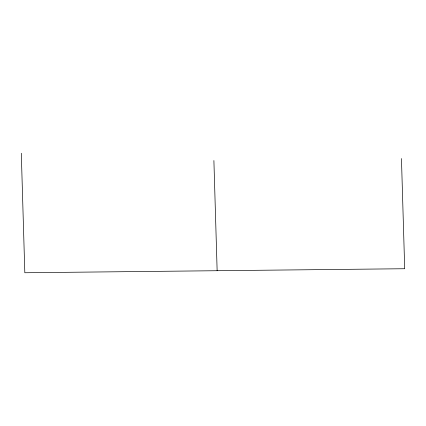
<?xml version="1.0" encoding="UTF-8"?>
<svg xmlns="http://www.w3.org/2000/svg" width="426" height="426" viewBox="0 0 426 426"><rect width="100%" height="100%" fill="white"/><g stroke="black" fill="none" stroke-linecap="round" stroke-linejoin="round"><path stroke-width="0.64" d="M401.457 158.557L404.7 268.731L24.82 272.752L21.3 153.248M213.895 160.543L217.138 270.718"/></g></svg>
